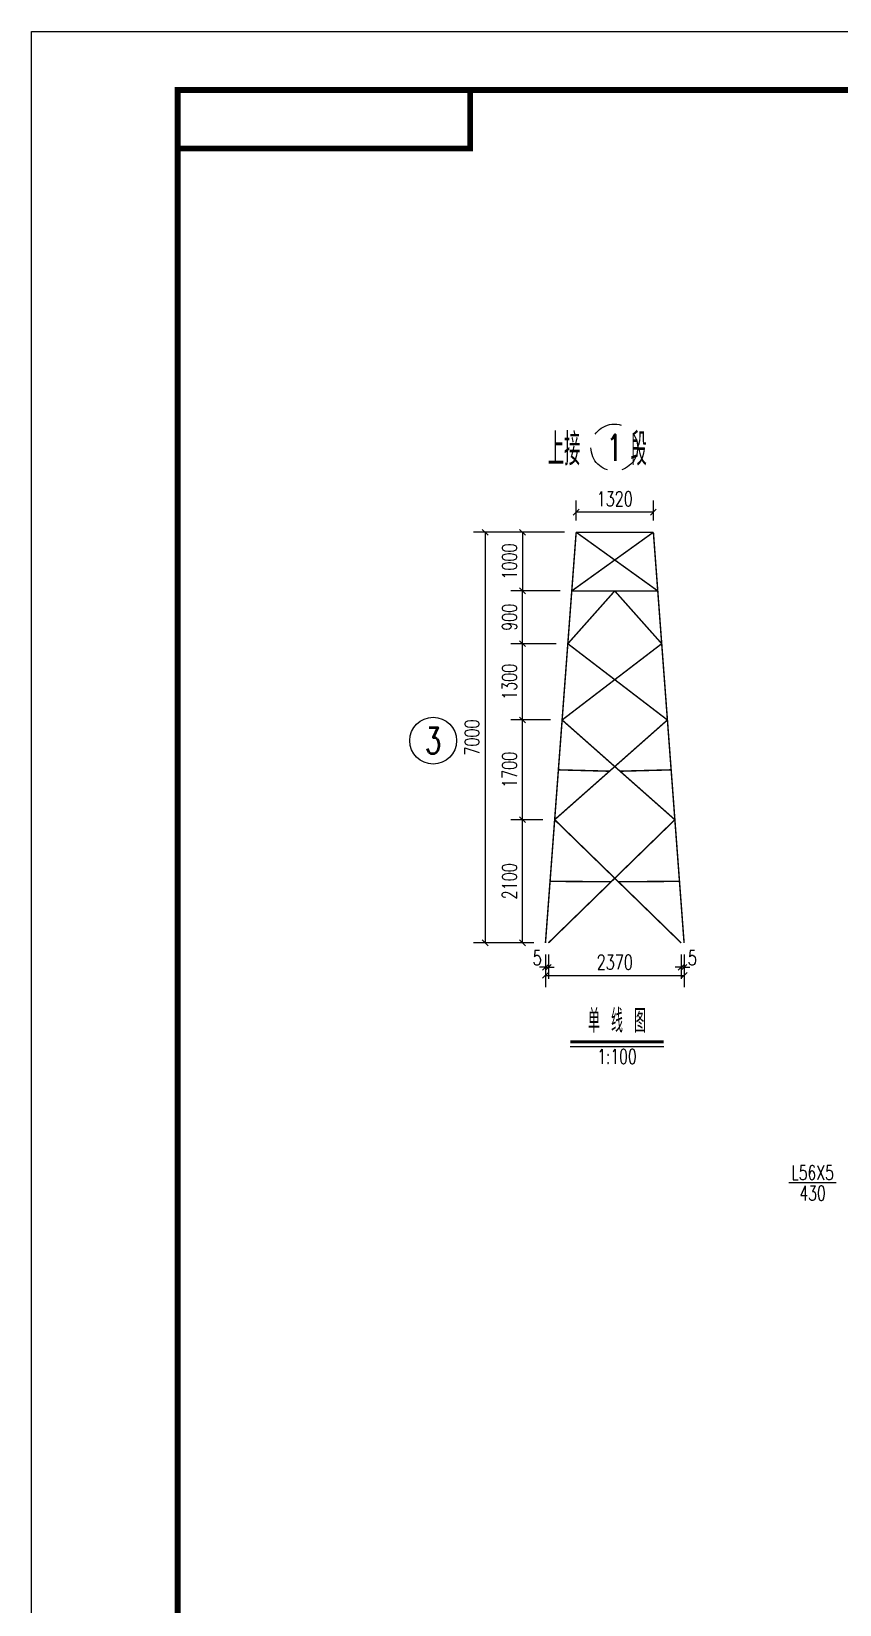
# Model space of a CAD drawing. Header units: millimetres. Extents: x 25936 to 26777, y -10793 to -10199.
# Drawn here: x 25935.7 to 26073.8, y -10467.6 to -10198.7 of the extents above; entities that cross this region are included whole.
import ezdxf
from ezdxf.enums import TextEntityAlignment as Align

# ---------------------------------------------------------------- set-up
doc = ezdxf.new("R2010")
doc.units = ezdxf.units.MM
doc.header["$LTSCALE"] = 10
doc.linetypes.add('DASHED', pattern=[0.75, 0.5, -0.25])
doc.layers.add('1', color=1, linetype='DASHED')
doc.layers.add('3', color=1, linetype='Continuous')
doc.styles.add('DXT', font='simplex.shx', dxfattribs={"width": 0.72, "bigfont": 'hztxt.shx'})
doc.styles.get("Standard").update_dxf_attribs({"font": 'SIMPLEX.shx', "width": 0.7, "bigfont": 'gbhzfs.shx'})
doc.dimstyles.new('BZ$0', dxfattribs={"dimtxt": 2.5, "dimasz": 1, "dimexe": 2, "dimexo": 2, "dimgap": 1, "dimtad": 1, "dimdec": 0, "dimlfac": 20, "dimzin": 12, "dimdsep": 46, "dimtxsty": 'DXT', "dimblk": 'OBLIQUE', "dimcen": 0.09, "dimclrd": 1, "dimclre": 1, "dimclrt": 7, "dimadec": 4, "dimazin": 3, "dimtfac": 1.4, "dimtdec": 0, "dimtix": 1, "dimtmove": 2, "dimatfit": 3, "dimldrblk": 'OBLIQUE', "dimfxl": 1, "dimtolj": 1, "dimtzin": 0, "dimarcsym": 0})

# ---------------------------------------------------------------- blocks, each defined once
blk = doc.blocks.new('_Oblique')
at = {"color": 0, "linetype": 'ByBlock', "lineweight": -2}
blk.add_line((-0.5, -0.5), (0.5, 0.5), dxfattribs=at)
blk = doc.blocks.new('*D10')
at = {"color": 1, "lineweight": -2}
for p, q in [((26023.52, -10356.46), (26023.52, -10360.63)), ((26024.02, -10356.46), (26024.02, -10360.63)), ((26023.52, -10358.63), (26022.52, -10358.63)), ((26023.52, -10358.63), (26024.02, -10358.63)), ((26024.02, -10358.63), (26025.02, -10358.63))]:
    blk.add_line(p, q, dxfattribs=at)
at = {"layer": 'Defpoints', "color": 0}
for p in [(26023.52, -10354.46), (26024.02, -10354.46), (26024.02, -10358.63)]:
    blk.add_point(p, dxfattribs=at)
at = {"color": 1, "lineweight": -2}
blk.add_blockref('_Oblique', (26023.52, -10358.63), dxfattribs=at)
at = {"color": 1, "lineweight": -2, "rotation": 180}
blk.add_blockref('_Oblique', (26024.02, -10358.63), dxfattribs=at)
at = {"color": 7, "insert": (26022.12, -10357), "char_height": 2.5, "attachment_point": 5, "style": 'DXT'}
blk.add_mtext('\\A1;5', dxfattribs=at)
blk = doc.blocks.new('*D11')
at = {"color": 1, "lineweight": -2}
for p, q in [((26046.72, -10356.46), (26046.72, -10360.63)), ((26047.22, -10356.46), (26047.22, -10360.63)), ((26046.72, -10358.63), (26045.72, -10358.63)), ((26047.22, -10358.63), (26046.72, -10358.63)), ((26047.22, -10358.63), (26048.22, -10358.63))]:
    blk.add_line(p, q, dxfattribs=at)
at = {"layer": 'Defpoints', "color": 0}
for p in [(26046.72, -10354.46), (26047.22, -10354.46), (26046.72, -10358.63)]:
    blk.add_point(p, dxfattribs=at)
at = {"color": 1, "lineweight": -2}
blk.add_blockref('_Oblique', (26046.72, -10358.63), dxfattribs=at)
at = {"color": 1, "lineweight": -2, "rotation": 180}
blk.add_blockref('_Oblique', (26047.22, -10358.63), dxfattribs=at)
at = {"color": 7, "insert": (26048.63, -10357), "char_height": 2.5, "attachment_point": 5, "style": 'DXT'}
blk.add_mtext('\\A1;5', dxfattribs=at)
blk = doc.blocks.new('*D12')
at = {"color": 1, "lineweight": -2}
for p, q in [((26028.77, -10282.27), (26028.77, -10278.82)), ((26041.97, -10282.27), (26041.97, -10278.82)), ((26041.97, -10280.82), (26028.77, -10280.82))]:
    blk.add_line(p, q, dxfattribs=at)
at = {"layer": 'Defpoints', "color": 0}
for p in [(26028.77, -10280.82), (26028.77, -10284.27), (26041.97, -10284.27)]:
    blk.add_point(p, dxfattribs=at)
at = {"color": 1, "lineweight": -2, "rotation": 180}
blk.add_blockref('_Oblique', (26028.77, -10280.82), dxfattribs=at)
at = {"color": 1, "lineweight": -2}
blk.add_blockref('_Oblique', (26041.97, -10280.82), dxfattribs=at)
at = {"color": 7, "insert": (26035.37, -10278.57), "char_height": 2.5, "attachment_point": 5, "style": 'DXT'}
blk.add_mtext('\\A1;1320', dxfattribs=at)
blk = doc.blocks.new('*D13')
at = {"color": 1, "lineweight": -2}
for p, q in [((26026.77, -10284.27), (26017.61, -10284.27)), ((26019.61, -10284.27), (26019.61, -10294.29)), ((26026.02, -10294.29), (26017.61, -10294.29))]:
    blk.add_line(p, q, dxfattribs=at)
at = {"layer": 'Defpoints', "color": 0}
for p in [(26028.77, -10284.27), (26019.61, -10294.29), (26028.02, -10294.29)]:
    blk.add_point(p, dxfattribs=at)
at = {"color": 1, "lineweight": -2}
for p, rotation in [((26019.61, -10284.27), 90), ((26019.61, -10294.29), 270)]:
    blk.add_blockref('_Oblique', p, dxfattribs=dict(at, rotation=rotation))
at = {"color": 7, "insert": (26017.36, -10289.28), "char_height": 2.5, "attachment_point": 5, "rotation": 90, "style": 'DXT'}
blk.add_mtext('\\A1;1000', dxfattribs=at)
blk = doc.blocks.new('*D18')
at = {"color": 1, "lineweight": -2}
for p, q in [((26026.77, -10284.27), (26011.22, -10284.27)), ((26013.22, -10284.27), (26013.22, -10354.46)), ((26021.52, -10354.46), (26011.22, -10354.46))]:
    blk.add_line(p, q, dxfattribs=at)
at = {"layer": 'Defpoints', "color": 0}
for p in [(26028.77, -10284.27), (26013.22, -10354.46), (26023.52, -10354.46)]:
    blk.add_point(p, dxfattribs=at)
at = {"color": 1, "lineweight": -2}
for p, rotation in [((26013.22, -10284.27), 90), ((26013.22, -10354.46), 270)]:
    blk.add_blockref('_Oblique', p, dxfattribs=dict(at, rotation=rotation))
at = {"color": 7, "insert": (26010.97, -10319.36), "char_height": 2.5, "attachment_point": 5, "rotation": 90, "style": 'DXT'}
blk.add_mtext('\\A1;7000', dxfattribs=at)
blk = doc.blocks.new('GWTKA1')
for p, q in [((21789.71, -9765.88), (21789.71, -9171.88)), ((21789.71, -9171.88), (22630.71, -9171.88))]:
    blk.add_line(p, q)
at = {"const_width": 1}
for points in [[(21814.71, -9191.88), (21864.71, -9191.88), (21864.71, -9181.88)], [(21814.71, -9755.88), (21814.71, -9181.88), (22620.71, -9181.88), (22620.71, -9755.88), (21814.71, -9755.88)]]:
    blk.add_lwpolyline(points, dxfattribs=at)

msp = doc.modelspace()

# ---------------------------------------------------------------- linework, layer by layer
for p, q in [((26027.752, -10372.18), (26043.752, -10372.18)), ((26073.245, -10395.485), (26065.12, -10395.485))]:
    msp.add_line(p, q)
for points, const_width in [([(26023.524, -10354.463), (26028.774, -10284.266)], 0.25), ([(26028.024, -10294.294), (26041.974, -10284.266)], 0.25), ([(26028.774, -10284.266), (26041.974, -10284.266)], 0.25), ([(26042.724, -10294.294), (26028.774, -10284.266)], 0.25), ([(26047.224, -10354.463), (26041.974, -10284.266)], 0.25), ([(26027.349, -10303.32), (26035.374, -10294.294)], 0.25), ([(26042.724, -10294.294), (26028.024, -10294.294)], 0.25), ([(26043.399, -10303.32), (26035.374, -10294.294)], 0.25), ([(26026.374, -10316.356), (26043.399, -10303.32)], 0.25), ([(26044.374, -10316.356), (26027.349, -10303.32)], 0.25), ([(26025.099, -10333.404), (26044.374, -10316.356)], 0.25), ([(26045.649, -10333.404), (26026.374, -10316.356)], 0.25), ([(26034.475, -10325.111), (26025.736, -10324.88)], 0.25), ([(26036.273, -10325.111), (26045.011, -10324.88)], 0.25), ([(26024.024, -10354.463), (26045.649, -10333.404)], 0.25), ([(26046.724, -10354.463), (26025.099, -10333.404)], 0.25), ([(26034.755, -10344.013), (26024.311, -10343.933)], 0.25), ([(26035.993, -10344.013), (26046.436, -10343.933)], 0.25), ([(26043.752, -10371.38), (26027.752, -10371.38)], 0.5)]:
    msp.add_lwpolyline(points, dxfattribs=dict(const_width=const_width))
msp.add_circle((26004.329, -10319.89), 4)
at = {"layer": '1'}
msp.add_circle((26035.304, -10269.796), 4, dxfattribs=at)

# ---------------------------------------------------------------- block references
msp.add_blockref('GWTKA1', (4145.944, -1026.791))

# ---------------------------------------------------------------- texts
at = {"width": 0.7}
for s, height, p in [('\\M+5C9CF\\M+5BDD3   \\M+5B6CE', 5.5, (26032.404, -10269.796)), ('3', 4.5, (26004.329, -10319.89)), ('\\M+5B5A5 \\M+5CFDF \\M+5CDBC', 4, (26035.752, -10367.58)), ('1:100', 2.5, (26035.752, -10373.88))]:
    msp.add_text(s, height=height, dxfattribs=at).set_placement(p, align=Align.MIDDLE)
for s, p in [('L56X5', (26069.183, -10394.985)), ('430', (26069.183, -10398.485))]:
    msp.add_text(s, height=2.5, dxfattribs=at).set_placement(p, align=Align.CENTER)
at = {"layer": '1', "width": 0.7}
msp.add_text('1', height=4.5, dxfattribs=at).set_placement((26035.304, -10269.796), align=Align.MIDDLE)

# ---------------------------------------------------------------- dimensions: what is measured, and where the dimension line sits
at = {"color": 3}
dim = msp.add_aligned_dim(p1=(26041.974, -10284.266), p2=(26028.774, -10284.266), distance=-3.448, text='1320', dimstyle='BZ$0', dxfattribs=at)
dim.commit()
dim.dimension.update_dxf_attribs({"geometry": '*D12', "text_midpoint": (26035.374, -10278.569)})
for base, p2, text, picture, middle in [((26013.218, -10354.463), (26023.524, -10354.463), '7000', '*D18', (26010.968, -10319.365)), ((26019.61, -10294.294), (26028.024, -10294.294), '1000', '*D13', (26017.36, -10289.28))]:
    dim = msp.add_linear_dim(base=base, p1=(26028.774, -10284.266), p2=p2, angle=90, text=text, dimstyle='BZ$0', dxfattribs=at)
    dim.commit()
    dim.dimension.update_dxf_attribs({"geometry": picture, "text_midpoint": middle})
for base, p1, p2, text in [((26019.61, -10294.294), (26027.349, -10303.32), (26028.024, -10294.294), '900'), ((26019.61, -10303.32), (26026.374, -10316.356), (26027.349, -10303.32), '1300'), ((26019.61, -10316.356), (26025.099, -10333.404), (26026.374, -10316.356), '1700'), ((26019.61, -10333.404), (26023.524, -10354.463), (26025.099, -10333.404), '2100')]:
    msp.add_linear_dim(base=base, p1=p1, p2=p2, angle=90, text=text, dimstyle='BZ$0', dxfattribs=at).render()
for base, p1, p2, angle, picture, middle in [((26024.024, -10358.631), (26023.524, -10354.463), (26024.024, -10354.463), 0, '*D10', (26022.121, -10357)), ((26046.724, -10358.631), (26047.224, -10354.463), (26046.724, -10354.463), 180, '*D11', (26048.627, -10357))]:
    dim = msp.add_linear_dim(base=base, p1=p1, p2=p2, angle=angle, text='5', dimstyle='BZ$0', dxfattribs=at)
    dim.commit()
    dim.dimension.update_dxf_attribs({"geometry": picture, "text_midpoint": middle, "dimtype": 129})
at = {"layer": '3'}
msp.add_aligned_dim(p1=(26023.524, -10354.463), p2=(26047.224, -10354.463), distance=-5.548, text='2370', dimstyle='BZ$0', dxfattribs=at).render()

doc.saveas('drawing.dxf')
